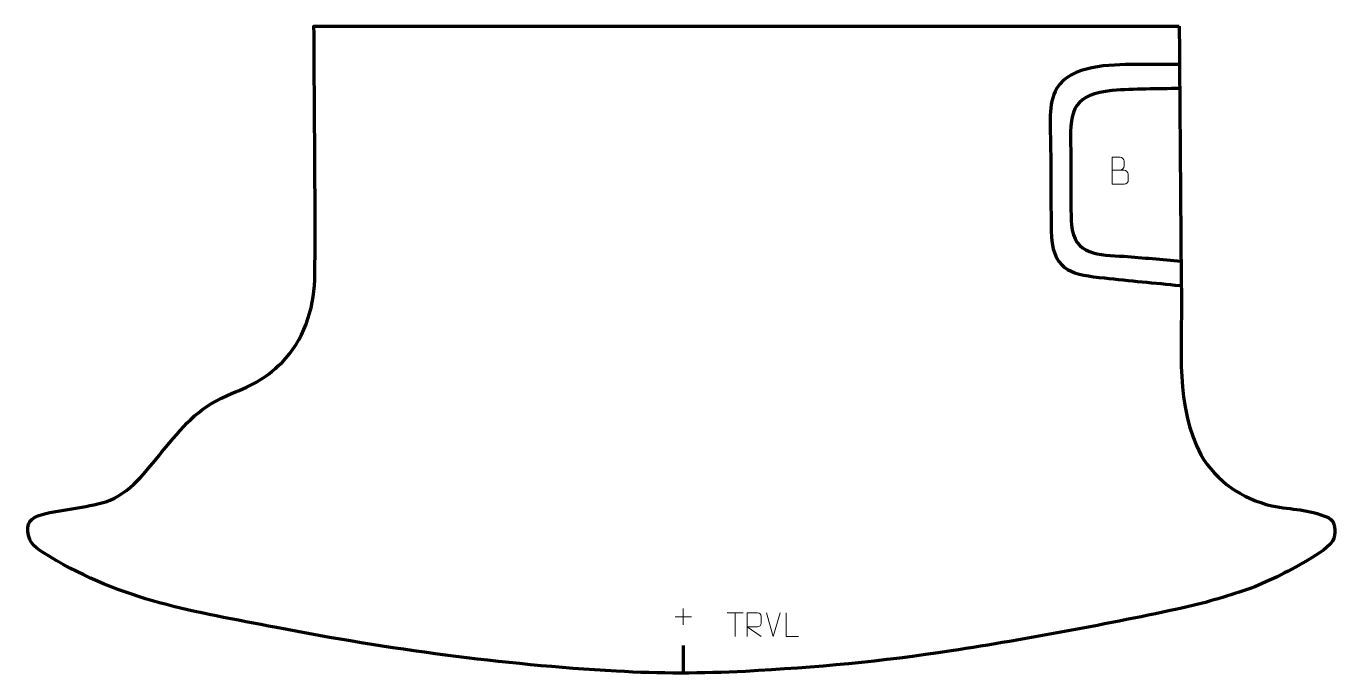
# Model space of a CAD drawing. Header units: millimetres. Extents: x 833 to 2207, y -56 to 624.
import ezdxf

# ---------------------------------------------------------------- set-up
doc = ezdxf.new("R2010")
doc.units = ezdxf.units.MM
doc.header["$MEASUREMENT"] = 0
doc.layers.add('layer 2', color=7, linetype='Continuous')
doc.layers.add('layer 3', color=7, linetype='Continuous')

msp = doc.modelspace()

# ---------------------------------------------------------------- linework, layer by layer
at = {"layer": 'layer 2', "color": 142, "lineweight": 158}
for points, knots in [([(2043.1467, 583.6573), (2027.3785, 583.4692), (2011.8284, 583.5008), (1996.0841, 583.4491), (1996.0841, 583.4491), (1971.1482, 583.3672), (1928.8283, 582.8015), (1914.3399, 558.5453), (1914.3399, 558.5453), (1904.6685, 541.6439), (1907.6572, 519.1556), (1907.8406, 500.2075), (1907.8406, 500.2075), (1908.1403, 467.6376), (1907.9452, 434.8703), (1908.7573, 402.3304), (1908.7573, 402.3304), (1911.5407, 365.2748), (1932.3839, 362.8915), (1964.3632, 359.3618), (1964.3632, 359.3618), (1990.6556, 356.4597), (2017.2677, 354.1729), (2043.6347, 351.481), (2043.6347, 351.481), (2043.6347, 351.481), (2044.8853, 351.3533), (2044.8853, 351.3533)], [0, 0, 0, 0, 0.125, 0.125, 0.125, 0.125, 0.25, 0.25, 0.25, 0.25, 0.375, 0.375, 0.375, 0.375, 0.5, 0.5, 0.5, 0.5, 0.625, 0.625, 0.625, 0.625, 0.75, 0.75, 0.75, 0.75, 1, 1, 1, 1]), ([(2043.4057, 558.3352), (2020.4175, 557.7835), (1995.2931, 558.1194), (1972.5736, 556.0892), (1972.5736, 556.0892), (1933.3524, 552.5845), (1927.5613, 536.8599), (1928.8337, 500.2189), (1928.8337, 500.2189), (1929.4724, 481.8258), (1929.2065, 462.7141), (1929.129, 444.2657), (1929.129, 444.2657), (1929.0817, 434.6466), (1929.1726, 425.1311), (1929.7866, 415.5264), (1929.7866, 415.5264), (1932.0024, 382.4591), (1959.2295, 383.8835), (1985.0096, 382.1253), (1985.0096, 382.1253), (2004.8331, 380.6728), (2024.8638, 378.7293), (2044.6931, 377.0252)], [0, 0, 0, 0, 0.142857143, 0.142857143, 0.142857143, 0.142857143, 0.285714286, 0.285714286, 0.285714286, 0.285714286, 0.428571429, 0.428571429, 0.428571429, 0.428571429, 0.571428571, 0.571428571, 0.571428571, 0.571428571, 0.714285714, 0.714285714, 0.714285714, 0.714285714, 1, 1, 1, 1])]:
    msp.add_open_spline(points, degree=3, knots=knots, dxfattribs=at)
at = {"layer": 'layer 2', "color": 142, "lineweight": 9}
for points, knots in [([(1972.5146, 472.5586), (1976.6647, 472.559), (1980.8152, 472.559), (1984.9661, 472.5586), (1984.9661, 472.5586), (1987.2192, 472.5388), (1989.4132, 470.5586), (1989.4132, 468.2209), (1989.4132, 468.2209), (1989.4127, 466.9338), (1989.4127, 463.4557), (1989.4132, 462.1682), (1989.4132, 462.1682), (1989.4333, 460.0491), (1987.6744, 457.7521), (1985.0266, 457.7714), (1985.0266, 457.7714), (1980.8752, 457.7718), (1976.7243, 457.7718), (1972.5738, 457.7714), (1972.5738, 457.7714), (1972.5738, 467.2589), (1972.5738, 476.7459), (1972.5738, 486.2325), (1972.5738, 486.2325), (1975.2812, 486.2325), (1977.989, 486.2325), (1980.6969, 486.2325), (1980.6969, 486.2325), (1982.614, 486.2527), (1985.0055, 484.0736), (1985.0257, 481.8353), (1985.0257, 481.8353), (1985.0252, 479.4788), (1985.0252, 479.3123), (1985.0257, 476.9553), (1985.0257, 476.9553), (1985.0454, 474.5988), (1982.9303, 472.5388), (1980.6377, 472.5586)], [0, 0, 0, 0, 0.090909091, 0.090909091, 0.090909091, 0.090909091, 0.181818182, 0.181818182, 0.181818182, 0.181818182, 0.272727273, 0.272727273, 0.272727273, 0.272727273, 0.363636364, 0.363636364, 0.363636364, 0.363636364, 0.454545455, 0.454545455, 0.454545455, 0.454545455, 0.545454545, 0.545454545, 0.545454545, 0.545454545, 0.636363636, 0.636363636, 0.636363636, 0.636363636, 0.727272727, 0.727272727, 0.727272727, 0.727272727, 0.818181818, 0.818181818, 0.818181818, 0.818181818, 1, 1, 1, 1]), ([(1589.5184, -17.0773), (1589.5184, -17.0773), (1589.5184, 7.8762), (1589.5184, 7.8762), (1589.5184, 7.8762), (1593.1132, 7.8762), (1596.7087, 7.8762), (1600.3039, 7.8762), (1600.3039, 7.8762), (1602.6292, 7.8385), (1604.1865, 6.3485), (1604.1824, 3.9821), (1604.1824, 3.9821), (1604.182, 1.9466), (1604.182, -1.1128), (1604.1824, -3.1488), (1604.1824, -3.1488), (1604.1759, -5.0243), (1602.3636, -6.9661), (1600.3541, -6.9852), (1600.3541, -6.9852), (1600.3541, -6.9852), (1589.5184, -6.9852), (1589.5184, -6.9852), (1589.5184, -6.9852), (1589.5184, -6.9852), (1604.1731, -17.0773), (1604.1731, -17.0773)], [0, 0, 0, 0, 0.125, 0.125, 0.125, 0.125, 0.25, 0.25, 0.25, 0.25, 0.375, 0.375, 0.375, 0.375, 0.5, 0.5, 0.5, 0.5, 0.625, 0.625, 0.625, 0.625, 0.75, 0.75, 0.75, 0.75, 1, 1, 1, 1]), ([(1643.325, -17.0773), (1643.325, -17.0773), (1630.3759, -17.0773), (1630.3759, -17.0773), (1630.3759, -17.0773), (1630.3759, -17.0773), (1630.3759, 7.8763), (1630.3759, 7.8763)], [0, 0, 0, 0, 0.333333333, 0.333333333, 0.333333333, 0.333333333, 1, 1, 1, 1])]:
    msp.add_open_spline(points, degree=3, knots=knots, dxfattribs=at)
for points in [[(1513.6953, 3.6182), (1513.6953, 3.6182), (1530.8481, 3.6182), (1530.8481, 3.6182)], [(1522.2717, 12.1946), (1522.2717, 12.1946), (1522.2717, -4.9582), (1522.2717, -4.9582)], [(1568.3568, 7.8527), (1568.3568, 7.8527), (1585.344, 7.8527), (1585.344, 7.8527)], [(1576.8506, -17.0773), (1576.8506, -17.0773), (1576.8506, 7.8762), (1576.8506, 7.8762)], [(1616.8504, -17.0773), (1616.8504, -17.0773), (1609.5286, 7.8763), (1609.5286, 7.8763)], [(1624.1723, 7.8763), (1624.1723, 7.8763), (1616.8505, -17.0773), (1616.8505, -17.0773)]]:
    msp.add_open_spline(points, degree=3, dxfattribs=at)
at = {"layer": 'layer 2', "color": 142, "lineweight": 158}
msp.add_open_spline([(1522.2717, -26.3818), (1522.2717, -26.3818), (1522.2717, -56.2639), (1522.2717, -56.2639)], degree=3, dxfattribs=at)
at = {"layer": 'layer 3', "color": 242, "lineweight": 158}
msp.add_open_spline([(2042.8468, 623.7361), (2042.8468, 623.7361), (1520.3577, 623.7361), (1520.3577, 623.7361), (1520.3577, 623.7361), (1520.3577, 623.7361), (1134.7701, 623.7361), (1134.7701, 623.7361), (1134.7701, 623.7361), (1135.0671, 535.0369), (1136.4484, 446.1285), (1135.7045, 357.4552), (1135.7045, 357.4552), (1134.3832, 325.9261), (1123.9535, 293.3942), (1101.2058, 270.7376), (1101.2058, 270.7376), (1082.239, 251.8469), (1067.8934, 246.0392), (1043.7768, 236.0705), (1043.7768, 236.0705), (1011, 221.5266), (997.4885, 203.343), (975.2543, 176.6838), (975.2543, 176.6838), (958.723, 156.7378), (941.8804, 132.8496), (916.2225, 124.4278), (916.2225, 124.4278), (893.7773, 117.8015), (871.2261, 116.8416), (849.3453, 110.9892), (849.3453, 110.9892), (836.94, 107.4307), (832.7326, 102.0301), (835.0292, 88.8511), (835.0292, 88.8511), (837.9552, 77.4541), (847.5398, 72.9839), (856.9383, 67.0935), (856.9383, 67.0935), (934.4481, 19.9766), (1008.3031, 9.2606), (1095.2741, -7.6685), (1095.2741, -7.6685), (1214.6321, -30.7805), (1330.6563, -46.5773), (1452.1025, -53.529), (1452.1025, -53.529), (1498.4567, -56.1158), (1541.3738, -56.1387), (1587.7299, -53.6663), (1587.7299, -53.6663), (1660.9089, -49.6858), (1730.9984, -43.3616), (1803.4838, -32.1779), (1803.4838, -32.1779), (1885.2276, -19.4869), (1967.5216, -4.0475), (2048.411, 13.2872), (2048.411, 13.2872), (2071.2043, 18.4072), (2096.3054, 26.1389), (2118.4341, 33.7737), (2118.4341, 33.7737), (2138.448, 41.3309), (2161.0149, 53.13), (2179.4067, 64.1523), (2179.4067, 64.1523), (2186.5791, 68.4775), (2202.888, 77.8704), (2205.1403, 86.0461), (2205.1403, 86.0461), (2207.1823, 93.4583), (2207.1417, 103.4777), (2199.5656, 107.7556), (2199.5656, 107.7556), (2177.0699, 116.9704), (2162.3525, 115.7795), (2140.0649, 120.1355), (2140.0649, 120.1355), (2108.4643, 127.7468), (2082.2951, 145.4352), (2065.5903, 173.6783), (2065.5903, 173.6783), (2038.6745, 224.5021), (2045.7448, 285.7771), (2045.1164, 341.4753), (2045.1164, 341.4753), (2044.2183, 422.2352), (2043.7503, 503.0136), (2043.1459, 583.7773), (2043.1459, 583.7773), (2043.0493, 596.6806), (2042.9527, 609.584), (2042.8561, 622.4874), (2042.8561, 622.4874), (2042.8561, 622.4874), (2042.8468, 623.7361), (2042.8468, 623.7361)], degree=3, knots=[0, 0, 0, 0, 0.038461538, 0.038461538, 0.038461538, 0.038461538, 0.076923077, 0.076923077, 0.076923077, 0.076923077, 0.115384615, 0.115384615, 0.115384615, 0.115384615, 0.153846154, 0.153846154, 0.153846154, 0.153846154, 0.192307692, 0.192307692, 0.192307692, 0.192307692, 0.230769231, 0.230769231, 0.230769231, 0.230769231, 0.269230769, 0.269230769, 0.269230769, 0.269230769, 0.307692308, 0.307692308, 0.307692308, 0.307692308, 0.346153846, 0.346153846, 0.346153846, 0.346153846, 0.384615385, 0.384615385, 0.384615385, 0.384615385, 0.423076923, 0.423076923, 0.423076923, 0.423076923, 0.461538462, 0.461538462, 0.461538462, 0.461538462, 0.5, 0.5, 0.5, 0.5, 0.538461538, 0.538461538, 0.538461538, 0.538461538, 0.576923077, 0.576923077, 0.576923077, 0.576923077, 0.615384615, 0.615384615, 0.615384615, 0.615384615, 0.653846154, 0.653846154, 0.653846154, 0.653846154, 0.692307692, 0.692307692, 0.692307692, 0.692307692, 0.730769231, 0.730769231, 0.730769231, 0.730769231, 0.769230769, 0.769230769, 0.769230769, 0.769230769, 0.807692308, 0.807692308, 0.807692308, 0.807692308, 0.846153846, 0.846153846, 0.846153846, 0.846153846, 0.884615385, 0.884615385, 0.884615385, 0.884615385, 0.923076923, 0.923076923, 0.923076923, 0.923076923, 1, 1, 1, 1], dxfattribs=at)

doc.saveas('drawing.dxf')
